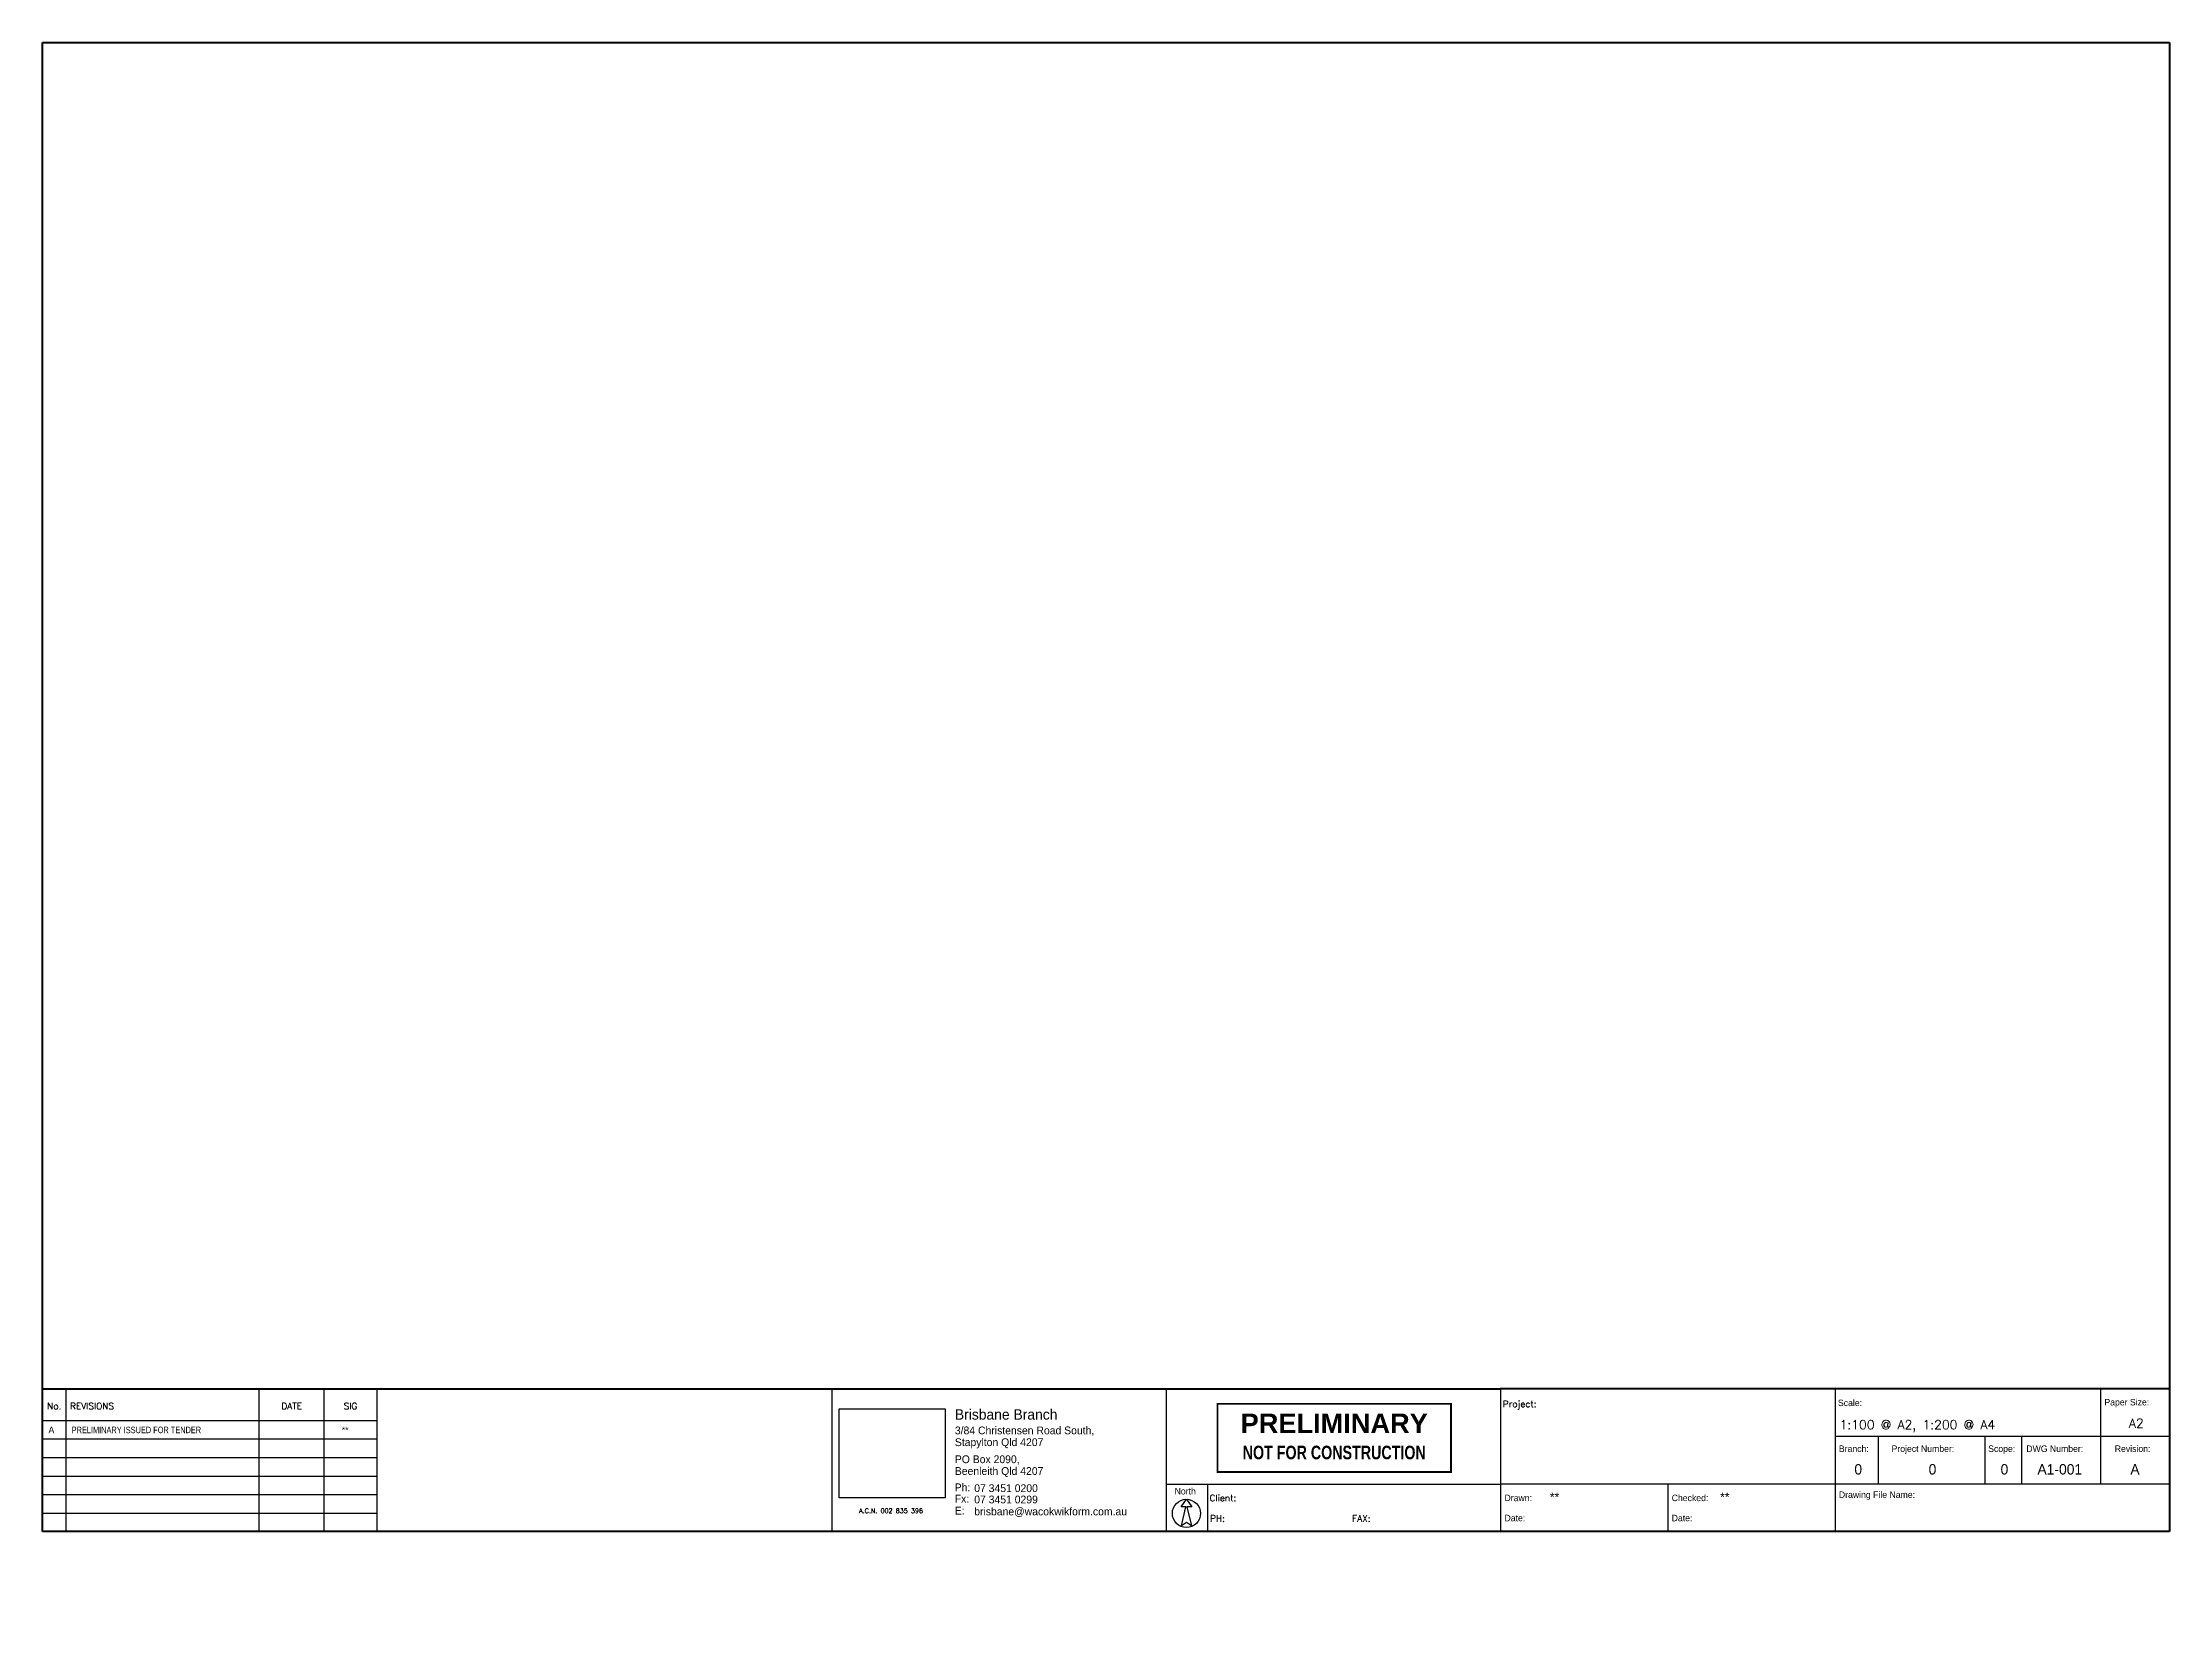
# Paper-space layout '(A2)' of a CAD drawing. Header units: millimetres. Extents: x -1 to 576, y -44 to 389.
import ezdxf
from ezdxf.enums import TextEntityAlignment as Align

# ---------------------------------------------------------------- set-up
doc = ezdxf.new("R2010")
doc.units = ezdxf.units.MM
doc.layers.get('0').update_dxf_attribs({"linetype": 'CONTINUOUS'})
for name, color, linetype in [('Drawing Sheet', 7, 'CONTINUOUS'), ('PRELIMINARY', 7, 'CONTINUOUS'), ('RED', 8, 'CONTINUOUS')]:
    doc.layers.add(name, color=color, linetype=linetype)
doc.layers.add('Viewport', color=7, linetype='CONTINUOUS', plot=False)
doc.styles.add('ARCH', font='archd.shx', dxfattribs={"height": 250})
doc.styles.add('ROMANS', font='romans')
doc.styles.add('STAMP', font='ARIALBD.TTF')
picture_1 = doc.add_image_def('image1.jpg', size_in_pixel=(483, 405))

# ---------------------------------------------------------------- blocks, each defined once
blk = doc.blocks.new('PREL')
at = {"layer": 'RED', "const_width": 100}
blk.add_lwpolyline([(6000, 1750), (-6000, 1750), (-6000, -1750), (6000, -1750)], close=True, dxfattribs=at)
at = {"layer": 'RED', "style": 'STAMP'}
blk.add_text('PRELIMINARY', height=1000, dxfattribs=at).set_placement((0, 750), align=Align.MIDDLE)
at = {"layer": 'RED', "style": 'STAMP', "width": 0.75}
blk.add_text('NOT FOR CONSTRUCTION', height=700, dxfattribs=at).set_placement((0, -750), align=Align.MIDDLE)
blk = doc.blocks.new('Revisions')
at = {"layer": 'Drawing Sheet', "color": 5, "style": 'ARCH'}
for tag, p in [('01', (693.39, 209.7)), ('03', (778.76, 209.7)), ('04', (806.45, 209.7))]:
    blk.add_attdef(tag, p, '', height=2.5, dxfattribs=at)
at = {"layer": 'Drawing Sheet', "color": 5, "style": 'ARCH', "width": 0.85}
blk.add_attdef('02', (702.33, 209.7), '', height=2.5, dxfattribs=at)
blk = doc.blocks.new('Branch_Details')
at = {"layer": 'Drawing Sheet', "style": 'ROMANS'}
blk.add_text('A.C.N. 002 835 396', height=1.8, dxfattribs=at).set_placement((713.88, 143.22), align=Align.CENTER)
at = {"layer": 'Drawing Sheet', "char_height": 3, "width": 22.1173, "attachment_point": 1, "style": 'ARCH'}
for s, insert in [('Ph:', (738.42, 154.61)), ('Fx:', (738.42, 150.24)), ('E:', (738.42, 145.62))]:
    blk.add_mtext(s, dxfattribs=dict(at, insert=insert))
at = {"layer": 'Drawing Sheet', "color": 5, "style": 'ARCH', "flags": 8}
for tag, p, height in [('BRANCHNAME', (738.5, 179.22), 4), ('BRANCHADDRESS', (738.5, 173.57), 3), ('BRANCHADDRESS2', (738.5, 169.03), 3), ('BRANCHPOSTALADDRESS', (738.5, 162.45), 3), ('BRANCHPOSTALADDRESS2', (738.5, 157.92), 3), ('BRANCHPHONE', (745.95, 151.31), 3), ('BRANCHFAX', (745.95, 146.94), 3), ('BRANCHEMAIL', (742.34, 142.32), 3)]:
    blk.add_attdef(tag, p, '', height=height, dxfattribs=at)
at = {"layer": 'Drawing Sheet'}
image = blk.add_image(picture_1, insert=(693.9, 149.14), size_in_units=(40.89, 34.29), dxfattribs=at)
image.dxf.flags = 7
blk = doc.blocks.new('North Arrow')
blk.add_lwpolyline([(-53, 1557), (-511, 1557), (0, 2278), (511, 1557), (53, 1557), (490, -323), (0, 0), (-490, -323), (-53, 1557)])
blk = doc.blocks.new('Title_Block')
at = {"layer": 'Drawing Sheet'}
for s, style, p in [('Project:', 'ROMANS', (-256.99, 47.95)), ('Scale:', 'ARCH', (-127.8, 48.38)), ('Paper Size:', 'ARCH', (-25.08, 48.63)), ('Branch:', 'ARCH', (-127.44, 30.71)), ('Project Number:', 'ARCH', (-107.13, 30.71)), ('Scope:', 'ARCH', (-69.88, 30.71)), ('DWG Number:', 'ARCH', (-55.18, 30.71)), ('Revision:', 'ARCH', (-21.08, 30.71)), ('Client:', 'ROMANS', (-370.06, 11.7)), ('Drawn:', 'ARCH', (-256.36, 11.74)), ('Checked:', 'ARCH', (-191.9, 11.74)), ('Drawing File Name:', 'ARCH', (-127.44, 12.99)), ('PH:', 'ROMANS', (-369.86, 3.81)), ('FAX:', 'ROMANS', (-315.07, 3.81)), ('Date:', 'ARCH', (-256.36, 3.98)), ('Date:', 'ARCH', (-191.9, 3.98))]:
    blk.add_text(s, height=2.5, dxfattribs=dict(at, style=style)).set_placement(p)
at = {"layer": 'Drawing Sheet', "color": 5}
for tag, p, style in [('PROJECT_TITLE:', (-239.55, 47.95), 'ROMANS'), ('PROJECT_DESCRIPTION', (-239.55, 41.64), 'ROMANS'), ('SCALE', (-127.19, 39.44), 'ROMANS'), ('PROJECT_DESCRIPTION_2', (-239.55, 35.33), 'ROMANS'), ('PROJECT_DESCRIPTION_3', (-239.55, 29.28), 'ROMANS'), ('PROJECT_DESCRIPTION_4', (-239.55, 22.71), 'ROMANS'), ('CLIENT', (-357.79, 11.7), 'ROMANS'), ('DRAWNBY', (-238.89, 11.55), 'ARCH'), ('CHECKEDBY', (-173.26, 11.55), 'ARCH'), ('PHONE_NO.', (-357.79, 3.81), 'ROMANS'), ('FAX_NO.', (-306.44, 3.81), 'ROMANS'), ('DRAWN_DATE', (-239.11, 3.65), 'ARCH'), ('CHECKED_DATE', (-173.49, 3.65), 'ARCH')]:
    blk.add_attdef(tag, p, '', height=3.5, dxfattribs=dict(at, style=style))
for tag, height, style, p in [('PAPER_SIZE', 3.5, 'ROMANS', (-12.79, 40)), ('BRANCH', 4, 'ARCH', (-119.99, 22)), ('PROJECT_NUMBER', 4, 'ARCH', (-91.36, 22)), ('SCOPE', 4, 'ARCH', (-63.62, 22)), ('DRAWING_NUMBER', 4, 'ARCH', (-42.28, 22)), ('REVISION', 4, 'ARCH', (-13.3, 22))]:
    blk.add_attdef(tag, text='', height=height, dxfattribs=dict(at, style=style)).set_placement(p, align=Align.CENTER)
at = {"layer": 'Drawing Sheet', "color": 5, "style": 'ARCH', "flags": 10}
blk.add_attdef('DRAWING_FILE_NAME', (-100.09, 3.2), '', height=4, dxfattribs=at)

psp = doc.layouts.new('(A2)')

# ---------------------------------------------------------------- linework, layer by layer
at = {"layer": 'Drawing Sheet', "lineweight": 70}
for p, q in [((-1.19, 388.76), (575.67, 388.76)), ((-1.19, -15.05), (-1.19, 388.76)), ((575.67, 388.76), (575.67, -15.05)), ((-1.19, 23.65), (89.5, 23.65)), ((89.5, 23.65), (212.9, 23.65)), ((212.9, 23.65), (303.59, 23.65)), ((303.59, 23.65), (394.28, 23.65)), ((484.98, 23.65), (394.28, 23.65)), ((575.67, 23.65), (484.98, 23.65)), ((575.67, -15.05), (-1.19, -15.05))]:
    psp.add_line(p, q, dxfattribs=at)
at = {"layer": 'Drawing Sheet'}
for p, q in [((5.18, -15.05), (5.18, 23.65)), ((57.59, -15.05), (57.59, 23.65)), ((75.18, -15.05), (75.18, 23.65)), ((89.5, 23.65), (89.5, -15.05)), ((212.9, 23.65), (212.9, -15.05)), ((303.59, 23.65), (303.59, -15.05)), ((394.28, 23.65), (394.28, -15.05)), ((484.98, 23.65), (484.98, -15.05)), ((556.98, 23.65), (556.98, 10.74)), ((-1.19, 15.09), (89.5, 15.09)), ((-1.19, 10.07), (89.5, 10.07)), ((575.67, 10.74), (484.98, 10.74)), ((496.71, 10.74), (496.71, -2.15)), ((525.6, 10.74), (525.6, -2.15)), ((535.56, 10.74), (535.56, -2.15)), ((556.98, 10.74), (556.98, -2.15)), ((-1.19, 5.05), (89.5, 5.05)), ((-1.19, 0.02), (89.5, 0.02)), ((-1.19, -5), (89.5, -5)), ((303.59, -2.15), (394.28, -2.15)), ((314.74, -2.15), (314.74, -15.05)), ((484.98, -2.15), (394.28, -2.15)), ((439.63, -2.15), (439.63, -14.85)), ((575.67, -2.15), (484.98, -2.15)), ((-1.19, -10.02), (89.5, -10.02))]:
    psp.add_line(p, q, dxfattribs=at)
psp.add_circle((309.06, -10.11), 3.82, dxfattribs=at)

# ---------------------------------------------------------------- block references
ref = psp.add_blockref('Title_Block', (575.67, -15.05), dxfattribs=dict(xscale=0.7034937203503944, yscale=0.7034937203504015, zscale=0.7034937203504017))
ref.add_attrib('DRAWNBY', '**', (407.62, -6.92), dxfattribs={"layer": 'Drawing Sheet', "color": 5, "height": 2.462, "style": 'ARCH'})
ref.add_attrib('CHECKEDBY', '**', (453.79, -6.92), dxfattribs={"layer": 'Drawing Sheet', "color": 5, "height": 2.462, "style": 'ARCH'})
ref.add_attrib('SCALE', '1:100 @ A2, 1:200 @ A4', (486.2, 12.7), dxfattribs={"layer": 'Drawing Sheet', "color": 5, "height": 2.4622, "style": 'ROMANS'})
ref.add_attrib('PAPER_SIZE', 'A2', dxfattribs={"layer": 'Drawing Sheet', "color": 5, "height": 2.462, "style": 'ROMANS'}).set_placement((566.68, 13.09), align=Align.CENTER)
ref.add_attrib('BRANCH', '0', dxfattribs={"layer": 'Drawing Sheet', "color": 5, "height": 2.81, "style": 'ARCH'}).set_placement((491.26, 0.43), align=Align.CENTER)
ref.add_attrib('PROJECT_NUMBER', '0', dxfattribs={"layer": 'Drawing Sheet', "color": 5, "height": 2.81, "style": 'ARCH'}).set_placement((511.4, 0.43), align=Align.CENTER)
ref.add_attrib('SCOPE', '0', dxfattribs={"layer": 'Drawing Sheet', "color": 5, "height": 2.81, "style": 'ARCH'}).set_placement((530.92, 0.43), align=Align.CENTER)
ref.add_attrib('DRAWING_NUMBER', 'A1-001', dxfattribs={"layer": 'Drawing Sheet', "color": 5, "height": 2.814, "style": 'ARCH'}).set_placement((545.93, 0.43), align=Align.CENTER)
ref.add_attrib('REVISION', 'A', dxfattribs={"layer": 'Drawing Sheet', "color": 5, "height": 2.81, "style": 'ARCH'}).set_placement((566.32, 0.43), align=Align.CENTER)
ref = psp.add_blockref('Branch_Details', (-273.27, -110.77), dxfattribs=dict(at, xscale=0.7034937203503944, yscale=0.7034937203504015, zscale=0.7034937203504017))
ref.add_attrib('BRANCHNAME', 'Brisbane Branch', (246.25, 15.31), dxfattribs={"color": 5, "height": 2.814, "style": 'ARCH'})
ref.add_attrib('BRANCHADDRESS', '3/84 Christensen Road South,', (246.25, 11.33), dxfattribs={"color": 5, "height": 2.1105, "style": 'ARCH'})
ref.add_attrib('BRANCHADDRESS2', 'Stapylton Qld 4207', (246.25, 8.14), dxfattribs={"color": 5, "height": 2.1105, "style": 'ARCH'})
ref.add_attrib('BRANCHPOSTALADDRESS', 'PO Box 2090,', (246.25, 3.51), dxfattribs={"color": 5, "height": 2.1105, "style": 'ARCH'})
ref.add_attrib('BRANCHPOSTALADDRESS2', 'Beenleith Qld 4207', (246.25, 0.32), dxfattribs={"color": 5, "height": 2.1105, "style": 'ARCH'})
ref.add_attrib('BRANCHPHONE', '07 3451 0200', (251.5, -4.33), dxfattribs={"color": 5, "height": 2.1105, "style": 'ARCH'})
ref.add_attrib('BRANCHFAX', '07 3451 0299', (251.5, -7.4), dxfattribs={"color": 5, "height": 2.1105, "style": 'ARCH'})
ref.add_attrib('BRANCHEMAIL', 'brisbane@wacokwikform.com.au', (251.5, -10.65), dxfattribs={"color": 5, "height": 2.1105, "style": 'ARCH'})
ref = psp.add_blockref('Revisions', (-487.36, -135.88), dxfattribs=dict(at, xscale=0.7034937203503944, yscale=0.7034937203504015, zscale=0.7034937203504017))
ref.add_attrib('01', 'A', (0.43, 11.64), dxfattribs={"color": 5, "height": 1.76, "style": 'ARCH'})
ref.add_attrib('02', 'PRELIMINARY ISSUED FOR TENDER', (6.72, 11.64), dxfattribs={"color": 5, "height": 1.7587, "style": 'ARCH', "width": 0.85})
ref.add_attrib('04', '**', (79.97, 11.64), dxfattribs={"color": 5, "height": 1.759, "style": 'ARCH'})
at = {"layer": 'Drawing Sheet', "xscale": 0.002778929120069051, "yscale": 0.002778929120089479, "zscale": 0.002778929120074385}
psp.add_blockref('North Arrow', (309.06, -12.62), dxfattribs=at)
at = {"layer": 'PRELIMINARY', "color": 7, "xscale": 0.005276202902592786, "yscale": 0.005276202902622984, "zscale": 0.005276202902628013}
psp.add_blockref('PREL', (349.14, 10.36), dxfattribs=at)

# ---------------------------------------------------------------- texts
at = {"layer": 'Drawing Sheet', "style": 'ROMANS'}
for s, p in [('No.', (1.99, 18.99)), ('DATE', (66.38, 18.99)), ('SIG', (82.34, 18.99))]:
    psp.add_text(s, height=1.759, dxfattribs=at).set_placement(p, align=Align.MIDDLE_CENTER)
psp.add_text('REVISIONS', height=1.759, dxfattribs=at).set_placement((6.28, 18.99), align=Align.MIDDLE_LEFT)
at = {"layer": 'Drawing Sheet', "insert": (303.59, -3.22), "char_height": 1.7587, "width": 11.1487, "attachment_point": 1, "style": 'ARCH'}
psp.add_mtext('\\pi2.2663;North', dxfattribs=at)

# ---------------------------------------------------------------- viewports
at = {"layer": 'Viewport', "color": 7}
psp.add_viewport(center=(287.24, 206.2), size=(576.86, 365.1132), view_center_point=(48251.16, 17830.78), view_height=36511.3241, dxfattribs=at)

doc.saveas('drawing.dxf')
